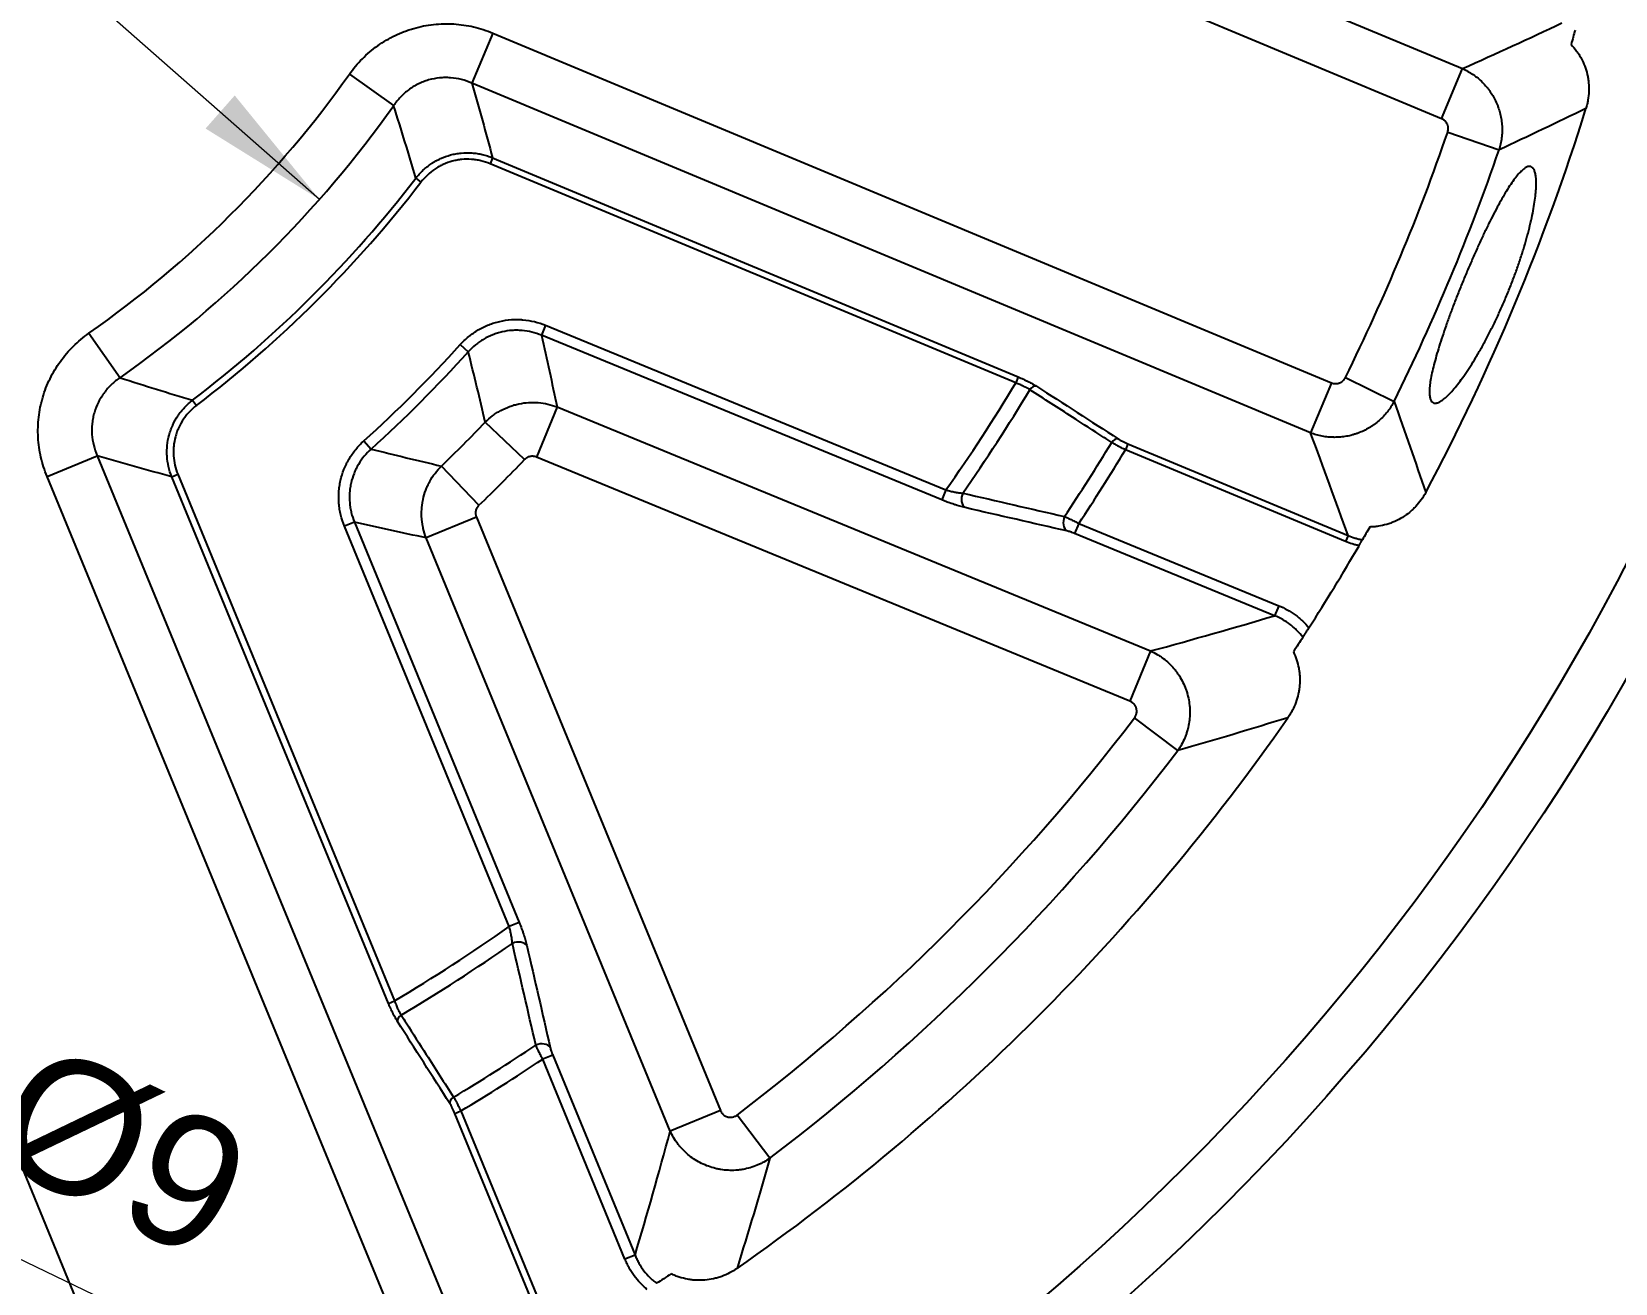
# Model space of a CAD drawing. Header units: millimetres. Extents: x -5 to 579, y 15 to 400.
# Drawn here: x 459.3 to 531.2, y 63.2 to 120 of the extents above; entities that cross this region are included whole.
import ezdxf

# ---------------------------------------------------------------- set-up
doc = ezdxf.new("R2010")
doc.units = ezdxf.units.MM
doc.layers.add('1', color=7, linetype='Continuous', true_color=0xffffff)
doc.styles.add('Arial', font='Arial')
doc.dimstyles.get("Standard").update_dxf_attribs({"dimtxt": 0.18, "dimasz": 0.18, "dimexe": 0.18, "dimexo": 0.0625, "dimgap": 0.09, "dimtad": 0, "dimtih": 1, "dimtoh": 1, "dimdec": 4, "dimzin": 0, "dimdsep": 46, "dimtxsty": 'Standard', "dimcen": 0.09, "dimadec": 0, "dimazin": 0, "dimtfac": 1, "dimtdec": 4, "dimtofl": 0, "dimtmove": 0, "dimatfit": 3, "dimfxl": 1, "dimtolj": 1, "dimtzin": 0, "dimarcsym": 0})

# ---------------------------------------------------------------- blocks, each defined once
blk = doc.blocks.new('_U1')
at = {"layer": '1', "color": 18, "linetype": 'Continuous', "lineweight": 13}
for p, q in [((341.196, 82.543), (578.862, 246.13)), ((433.866, 146.328), (341.196, 82.543))]:
    blk.add_line(p, q, dxfattribs=at)
at = {"layer": '1', "color": 18}
for points in [[(429.491, 142.103), (428.357, 143.75), (433.866, 146.328)], [(345.572, 86.769), (346.706, 85.121), (341.196, 82.543)]]:
    blk.add_solid(points, dxfattribs=at)
at = {"layer": 'Defpoints', "color": 0}
for p in [(433.866, 146.328), (341.196, 82.543)]:
    blk.add_point(p, dxfattribs=at)
at = {"layer": '1', "color": 18, "insert": (546.659, 239.27), "char_height": 8, "attachment_point": 1, "rotation": 34.53978, "style": 'Arial'}
blk.add_mtext('\\A1;%%c225', dxfattribs=at)
blk = doc.blocks.new('_U2')
at = {"layer": '1', "color": 18, "linetype": 'Continuous', "lineweight": 13}
for p, q in [((395.371, 180.25), (313.956, 251.992)), ((472.362, 112.407), (395.371, 180.25)), ((472.362, 112.407), (399.872, 176.283))]:
    blk.add_line(p, q, dxfattribs=at)
at = {"layer": '1', "color": 18}
for points in [[(400.533, 177.034), (399.211, 175.533), (395.371, 180.25)], [(467.199, 115.623), (468.521, 117.124), (472.362, 112.407)]]:
    blk.add_solid(points, dxfattribs=at)
at = {"layer": 'Defpoints', "color": 0}
for p in [(395.371, 180.25), (472.362, 112.407)]:
    blk.add_point(p, dxfattribs=at)
at = {"layer": '1', "color": 18, "insert": (326.123, 259.749), "char_height": 8, "attachment_point": 1, "rotation": 318.61382, "style": 'Arial'}
blk.add_mtext('\\A1;%%c102,6', dxfattribs=at)
blk = doc.blocks.new('_U15')
at = {"layer": '1', "color": 18, "linetype": 'Continuous', "lineweight": 13}
for p, q in [((424.407, 80.886), (419.001, 83.49)), ((429.812, 78.282), (437.92, 74.375)), ((443.325, 71.771), (467.696, 60.03))]:
    blk.add_line(p, q, dxfattribs=at)
at = {"layer": '1', "color": 18}
for points in [[(423.973, 79.985), (424.841, 81.787), (429.812, 78.282)], [(443.76, 72.672), (442.891, 70.87), (437.92, 74.375)]]:
    blk.add_solid(points, dxfattribs=at)
at = {"layer": 'Defpoints', "color": 0}
for p in [(429.812, 78.282), (437.92, 74.375)]:
    blk.add_point(p, dxfattribs=at)
at = {"layer": '1', "color": 18, "insert": (459.665, 74.395), "char_height": 6, "attachment_point": 1, "rotation": 334.27603, "style": 'Arial'}
blk.add_mtext('\\A1;%%c9', dxfattribs=at)

msp = doc.modelspace()

# ---------------------------------------------------------------- linework, layer by layer
at = {"layer": '1'}
for p, q in [((486.173, 134.211), (524.219, 118.341)), ((523.271, 116.069), (485.225, 131.939)), ((480.227, 119.956), (479.279, 117.684)), ((480.227, 119.956), (518.273, 104.087)), ((473.722, 118.089), (475.731, 116.665)), ((523.271, 116.069), (524.219, 118.341)), ((517.325, 101.814), (479.279, 117.684)), ((523.547, 115.454), (525.875, 114.653)), ((480.216, 114.297), (480.102, 114.024)), ((480.216, 114.297), (504.064, 104.349)), ((503.951, 104.076), (480.102, 114.024)), ((476.736, 113.371), (476.97, 113.191)), ((461.907, 106.332), (463.321, 104.316)), ((482.62, 106.697), (482.433, 106.241)), ((482.62, 106.697), (500.787, 99.225)), ((478.751, 105.819), (479.116, 105.489)), ((500.599, 98.77), (482.433, 106.241)), ((504.064, 104.349), (503.951, 104.076)), ((518.904, 104.323), (521.111, 103.233)), ((518.273, 104.087), (517.325, 101.814)), ((466.611, 103.295), (466.789, 103.06)), ((483.146, 102.989), (482.21, 100.712)), ((483.146, 102.989), (510.07, 91.915)), ((481.667, 100.597), (479.888, 102.299)), ((474.376, 101.444), (474.706, 101.078)), ((509.042, 101.317), (508.929, 101.044)), ((509.042, 101.317), (519.024, 97.153)), ((460.007, 99.837), (462.284, 100.773)), ((462.284, 100.773), (477.965, 62.649)), ((509.134, 89.638), (482.21, 100.712)), ((518.911, 96.881), (508.929, 101.044)), ((465.667, 99.82), (465.94, 99.932)), ((465.94, 99.932), (475.77, 76.035)), ((479.597, 98.528), (477.895, 100.307)), ((475.688, 61.713), (460.007, 99.837)), ((475.496, 75.922), (465.667, 99.82)), ((500.787, 99.225), (500.599, 98.77)), ((473.953, 97.761), (473.498, 97.574)), ((473.953, 97.761), (481.425, 79.595)), ((479.482, 97.985), (477.206, 97.048)), ((479.482, 97.985), (490.557, 71.061)), ((480.969, 79.408), (473.498, 97.574)), ((488.28, 70.124), (477.206, 97.048)), ((506.808, 97.702), (506.62, 97.246)), ((515.695, 93.514), (506.62, 97.246)), ((506.808, 97.702), (515.882, 93.97)), ((519.024, 97.153), (518.911, 96.881)), ((448.001, 94.898), (463.681, 56.774)), ((515.882, 93.97), (515.695, 93.514)), ((510.07, 91.915), (509.134, 89.638)), ((511.298, 87.393), (509.338, 88.884)), ((481.425, 79.595), (480.969, 79.408)), ((475.496, 75.922), (475.77, 76.035)), ((482.948, 73.574), (482.493, 73.387)), ((486.225, 64.313), (482.493, 73.387)), ((482.948, 73.574), (486.68, 64.5)), ((478.503, 70.929), (478.777, 71.042)), ((482.617, 60.927), (478.503, 70.929)), ((478.777, 71.042), (482.891, 61.039)), ((490.557, 71.061), (488.28, 70.124)), ((492.801, 68.897), (491.31, 70.856)), ((486.68, 64.5), (486.225, 64.313))]:
    msp.add_line(p, q, dxfattribs=at)
for radius in [112.5, 110.013, 29.056]:
    msp.add_circle((433.866, 146.328), radius, dxfattribs=at)
for radius, start, end in [(48.847, 305.0342, 324.68117), (51.309, 305.0342, 324.68117), (100.471, 331.96704, 342.74833), (94.847, 333.71238, 341.00298), (97.309, 333.71238, 341.00298), (54.075, 307.26778, 322.44759), (54.37, 307.26778, 322.44759), (60.462, 312.0674, 317.9326), (60.954, 312.0674, 317.9326), (81.836, 324.85943, 328.91525), (82.543, 325.08056, 328.96272), (63.691, 313.73266, 316.26734), (86.957, 326.24676, 328.87375), (66.153, 313.73266, 316.26734), (87.664, 326.31055, 328.89812), (99, 327.38256, 329.90894), (100.471, 304.8707, 325.1293), (94.847, 307.27576, 322.72424), (97.309, 307.27576, 322.72424), (81.836, 300.80012, 305.14057), (82.543, 300.75265, 304.91944), (86.957, 300.84162, 303.75324), (87.664, 300.81725, 303.68945)]:
    msp.add_arc((433.866, 146.328), radius, start, end, dxfattribs=at)
for centre, major_axis, ratio, start_param, end_param in [((504.773, 103.66), (0.162, 0.252), 0.706941, 0.248054, 1.592467), ((508.486, 101.268), (0.162, 0.252), 0.706957, 0.24806, 1.591375), ((501.838, 98.876), (0.112, 0.487), 0.679974, 1.303031, 2.902497), ((506.46, 97.817), (0.111, 0.487), 0.682711, 1.316049, 2.901647), ((481.318, 78.357), (0.487, 0.112), 0.679974, 0.239096, 1.838562), ((476.181, 75.21), (-0.253, -0.161), 0.706941, 4.690718, 6.035131), ((482.377, 73.735), (0.487, 0.111), 0.682711, 0.239946, 1.825544), ((478.555, 71.486), (-0.253, -0.161), 0.706957, 4.69181, 6.035126)]:
    msp.add_ellipse(centre, major_axis=major_axis, ratio=ratio, start_param=start_param, end_param=end_param, dxfattribs=at)
for points, knots in [([(473.722, 118.089), (473.811, 118.214), (473.998, 118.456), (474.306, 118.792), (474.64, 119.101), (474.881, 119.289), (475.132, 119.468), (475.26, 119.551), (475.522, 119.706), (475.79, 119.85), (476.068, 119.97), (476.282, 120.052), (476.354, 120.077), (476.499, 120.126), (476.572, 120.149), (476.794, 120.212), (476.942, 120.248), (477.241, 120.307), (477.541, 120.352), (477.844, 120.373), (478.148, 120.38), (478.301, 120.378), (478.608, 120.359), (478.76, 120.343), (479.061, 120.299), (479.359, 120.243), (479.798, 120.121), (480.085, 120.016), (480.227, 119.956)], [0, 0, 0, 0, 0.0625, 0.125, 0.1875, 0.25, 0.25, 0.3125, 0.3125, 0.375, 0.4375, 0.4375, 0.46875, 0.46875, 0.5, 0.5, 0.5625, 0.5625, 0.625, 0.6875, 0.6875, 0.75, 0.75, 0.8125, 0.8125, 0.875, 0.9375, 1, 1, 1, 1]), ([(529.324, 120.082), (529.296, 119.983), (529.268, 119.881), (529.209, 119.667), (529.177, 119.556), (529.145, 119.44)], [0, 0, 0, 0, 0.5, 0.5, 1, 1, 1, 1]), ([(529.145, 119.44), (529.235, 119.346), (529.318, 119.246), (529.432, 119.089), (529.469, 119.035), (529.521, 118.952), (529.538, 118.924), (529.571, 118.868), (529.587, 118.839), (529.665, 118.694), (529.719, 118.575), (529.81, 118.332), (529.848, 118.208), (529.892, 118.018), (529.904, 117.953), (529.925, 117.823), (529.933, 117.758), (529.952, 117.564), (529.958, 117.304), (529.931, 117.044), (529.898, 116.85), (529.885, 116.786), (529.854, 116.658), (529.837, 116.595), (529.817, 116.532)], [0, 0, 0, 0, 0.125, 0.125, 0.1875, 0.1875, 0.21875, 0.21875, 0.25, 0.25, 0.375, 0.375, 0.5, 0.5, 0.5625, 0.5625, 0.625, 0.625, 0.75, 0.875, 0.875, 0.9375, 0.9375, 1, 1, 1, 1]), ([(479.279, 117.684), (479.125, 117.752), (478.968, 117.806), (478.646, 117.887), (478.481, 117.915), (478.271, 117.93), (478.229, 117.933), (478.145, 117.935), (478.103, 117.936), (477.977, 117.934), (477.894, 117.929), (477.646, 117.904), (477.481, 117.873), (477.278, 117.814), (477.238, 117.802), (477.158, 117.775), (477.118, 117.761), (477.001, 117.715), (476.849, 117.648), (476.703, 117.568), (476.595, 117.503), (476.56, 117.48), (476.49, 117.434), (476.456, 117.409), (476.286, 117.284), (476.161, 117.174), (475.931, 116.934), (475.826, 116.805), (475.731, 116.665)], [0, 0, 0, 0, 0.125, 0.125, 0.25, 0.25, 0.28125, 0.28125, 0.3125, 0.3125, 0.375, 0.375, 0.5, 0.5, 0.53125, 0.53125, 0.5625, 0.5625, 0.625, 0.6875, 0.6875, 0.71875, 0.71875, 0.75, 0.75, 0.875, 0.875, 1, 1, 1, 1]), ([(524.219, 118.341), (524.303, 118.303), (524.386, 118.262), (524.506, 118.194), (524.546, 118.171), (524.625, 118.122), (524.664, 118.096), (524.778, 118.018), (524.924, 117.907), (525.127, 117.721), (525.251, 117.585), (525.34, 117.478), (525.369, 117.441), (525.425, 117.367), (525.452, 117.33), (525.531, 117.216), (525.628, 117.059), (525.711, 116.895), (525.768, 116.769), (525.786, 116.726), (525.82, 116.64), (525.836, 116.596), (525.881, 116.464), (525.933, 116.287), (525.986, 116.016), (526.006, 115.833), (526.012, 115.718), (526.013, 115.695), (526.015, 115.648), (526.016, 115.625), (526.016, 115.556), (526.016, 115.509), (526.011, 115.371), (525.997, 115.188), (525.95, 114.918), (525.903, 114.741), (525.875, 114.653)], [0, 0, 0, 0, 0.0625, 0.0625, 0.09375, 0.09375, 0.125, 0.125, 0.1875, 0.25, 0.3125, 0.3125, 0.34375, 0.34375, 0.375, 0.375, 0.4375, 0.5, 0.5, 0.53125, 0.53125, 0.5625, 0.5625, 0.625, 0.6875, 0.75, 0.75, 0.765625, 0.765625, 0.78125, 0.78125, 0.8125, 0.8125, 0.875, 0.9375, 1, 1, 1, 1]), ([(523.547, 115.454), (523.557, 115.483), (523.564, 115.513), (523.571, 115.559), (523.573, 115.575), (523.574, 115.605), (523.575, 115.621), (523.573, 115.668), (523.568, 115.698), (523.558, 115.743), (523.554, 115.758), (523.544, 115.788), (523.538, 115.802), (523.519, 115.844), (523.504, 115.871), (523.477, 115.909), (523.468, 115.922), (523.447, 115.945), (523.437, 115.956), (523.403, 115.989), (523.379, 116.008), (523.34, 116.033), (523.327, 116.041), (523.3, 116.056), (523.285, 116.063), (523.271, 116.069)], [0, 0, 0, 0, 0.125, 0.125, 0.1875, 0.1875, 0.25, 0.25, 0.375, 0.375, 0.4375, 0.4375, 0.5, 0.5, 0.625, 0.625, 0.6875, 0.6875, 0.75, 0.75, 0.875, 0.875, 0.9375, 0.9375, 1, 1, 1, 1]), ([(476.736, 113.371), (476.836, 113.499), (476.944, 113.618), (477.178, 113.837), (477.304, 113.937), (477.456, 114.039), (477.473, 114.05), (477.507, 114.072), (477.559, 114.104), (477.611, 114.134), (477.717, 114.193), (477.788, 114.229), (478.007, 114.328), (478.159, 114.382), (478.354, 114.435), (478.394, 114.444), (478.473, 114.462), (478.513, 114.47), (478.632, 114.491), (478.711, 114.503), (478.951, 114.526), (479.111, 114.528), (479.313, 114.515), (479.354, 114.511), (479.434, 114.503), (479.475, 114.497), (479.595, 114.479), (479.674, 114.464), (479.792, 114.437), (479.831, 114.427), (479.91, 114.405), (479.949, 114.393), (480.065, 114.356), (480.141, 114.328), (480.216, 114.297)], [0, 0, 0, 0, 0.125, 0.125, 0.25, 0.25, 0.265625, 0.265625, 0.28125, 0.3125, 0.3125, 0.375, 0.375, 0.5, 0.5, 0.53125, 0.53125, 0.5625, 0.5625, 0.625, 0.625, 0.75, 0.75, 0.78125, 0.78125, 0.8125, 0.8125, 0.875, 0.875, 0.90625, 0.90625, 0.9375, 0.9375, 1, 1, 1, 1]), ([(480.102, 114.024), (479.967, 114.08), (479.829, 114.125), (479.617, 114.175), (479.546, 114.189), (479.438, 114.206), (479.402, 114.211), (479.329, 114.219), (479.292, 114.222), (479.11, 114.235), (478.966, 114.233), (478.75, 114.212), (478.678, 114.202), (478.571, 114.183), (478.535, 114.176), (478.464, 114.16), (478.428, 114.151), (478.251, 114.104), (478.115, 114.055), (477.918, 113.966), (477.853, 113.933), (477.758, 113.88), (477.727, 113.862), (477.664, 113.824), (477.633, 113.804), (477.481, 113.702), (477.368, 113.612), (477.157, 113.414), (477.06, 113.307), (476.97, 113.191)], [0, 0, 0, 0, 0.125, 0.125, 0.1875, 0.1875, 0.21875, 0.21875, 0.25, 0.25, 0.375, 0.375, 0.4375, 0.4375, 0.46875, 0.46875, 0.5, 0.5, 0.625, 0.625, 0.6875, 0.6875, 0.71875, 0.71875, 0.75, 0.75, 0.875, 0.875, 1, 1, 1, 1]), ([(523.313, 103.303), (523.258, 103.263), (523.154, 103.199), (523.021, 103.154), (522.911, 103.158), (522.824, 103.211), (522.762, 103.314), (522.725, 103.465), (522.713, 103.664), (522.727, 103.909), (522.766, 104.198), (522.83, 104.528), (522.917, 104.897), (523.026, 105.302), (523.156, 105.737), (523.306, 106.2), (523.472, 106.687), (523.654, 107.193), (523.849, 107.712), (524.056, 108.24), (524.271, 108.771), (524.492, 109.301), (524.719, 109.824), (524.948, 110.335), (525.177, 110.828), (525.404, 111.299), (525.628, 111.743), (525.847, 112.156), (526.058, 112.532), (526.261, 112.87), (526.455, 113.166), (526.636, 113.415), (526.805, 113.615), (526.958, 113.765), (527.074, 113.847), (527.158, 113.887), (527.237, 113.909), (527.325, 113.905), (527.397, 113.856), (527.446, 113.792), (527.489, 113.711), (527.529, 113.577), (527.558, 113.369), (527.564, 113.156), (527.559, 112.964), (527.546, 112.756), (527.517, 112.472), (527.461, 112.093), (527.383, 111.678), (527.283, 111.231), (527.162, 110.759), (527.044, 110.346), (526.94, 110.006), (526.829, 109.662), (526.68, 109.225), (526.517, 108.782), (526.379, 108.427), (526.236, 108.071), (526.049, 107.63), (525.815, 107.111), (525.572, 106.606), (525.324, 106.121), (525.074, 105.661), (524.824, 105.23), (524.577, 104.832), (524.336, 104.47), (524.104, 104.147), (523.882, 103.866), (523.675, 103.629), (523.483, 103.438), (523.367, 103.343), (523.313, 103.303)], [0, 0, 0, 0, 0.015821, 0.031525, 0.047213, 0.063024, 0.078799, 0.094467, 0.11017, 0.12597, 0.141621, 0.157222, 0.172921, 0.188564, 0.204083, 0.219633, 0.235259, 0.250734, 0.266185, 0.281755, 0.297244, 0.312663, 0.32817, 0.343737, 0.359194, 0.374694, 0.390339, 0.405895, 0.421442, 0.437132, 0.452881, 0.46866, 0.48441, 0.500067, 0.515776, 0.523687, 0.531618, 0.547308, 0.563033, 0.570928, 0.578836, 0.594612, 0.610271, 0.625953, 0.633845, 0.641734, 0.657363, 0.672934, 0.688591, 0.704222, 0.719715, 0.735225, 0.74304, 0.750844, 0.766317, 0.781752, 0.789531, 0.79731, 0.812826, 0.828258, 0.843769, 0.859367, 0.874858, 0.890387, 0.90606, 0.92165, 0.937229, 0.952944, 0.968657, 0.984295, 1, 1, 1, 1]), ([(460.007, 99.837), (459.949, 99.979), (459.845, 100.266), (459.725, 100.706), (459.67, 101.005), (459.628, 101.306), (459.613, 101.458), (459.596, 101.765), (459.594, 101.918), (459.603, 102.222), (459.625, 102.525), (459.672, 102.825), (459.717, 103.049), (459.734, 103.123), (459.77, 103.272), (459.79, 103.346), (459.855, 103.567), (459.904, 103.712), (460.014, 103.996), (460.136, 104.274), (460.281, 104.541), (460.437, 104.802), (460.521, 104.93), (460.701, 105.179), (460.89, 105.419), (461.201, 105.752), (461.539, 106.058), (461.781, 106.244), (461.907, 106.332)], [0, 0, 0, 0, 0.0625, 0.125, 0.1875, 0.1875, 0.25, 0.25, 0.3125, 0.3125, 0.375, 0.4375, 0.4375, 0.46875, 0.46875, 0.5, 0.5, 0.5625, 0.5625, 0.625, 0.6875, 0.6875, 0.75, 0.75, 0.8125, 0.875, 0.9375, 1, 1, 1, 1]), ([(478.751, 105.819), (478.87, 105.95), (478.998, 106.072), (479.169, 106.212), (479.204, 106.239), (479.275, 106.293), (479.311, 106.319), (479.42, 106.395), (479.494, 106.442), (479.722, 106.576), (479.879, 106.653), (480.125, 106.75), (480.208, 106.779), (480.335, 106.818), (480.378, 106.831), (480.463, 106.853), (480.506, 106.864), (480.721, 106.913), (480.894, 106.938), (481.157, 106.956), (481.245, 106.959), (481.377, 106.957), (481.421, 106.956), (481.488, 106.953), (481.51, 106.952), (481.554, 106.949), (481.576, 106.947), (481.775, 106.93), (482.121, 106.873), (482.456, 106.764), (482.62, 106.697)], [0, 0, 0, 0, 0.125, 0.125, 0.15625, 0.15625, 0.1875, 0.1875, 0.25, 0.25, 0.375, 0.375, 0.4375, 0.4375, 0.46875, 0.46875, 0.5, 0.5, 0.625, 0.625, 0.6875, 0.6875, 0.71875, 0.71875, 0.734375, 0.734375, 0.75, 0.75, 0.875, 1, 1, 1, 1]), ([(482.433, 106.241), (482.292, 106.3), (482.149, 106.347), (481.857, 106.419), (481.708, 106.444), (481.519, 106.461), (481.481, 106.463), (481.405, 106.467), (481.291, 106.47), (481.178, 106.467), (480.953, 106.452), (480.804, 106.43), (480.62, 106.389), (480.583, 106.38), (480.51, 106.36), (480.473, 106.349), (480.364, 106.316), (480.293, 106.29), (480.082, 106.207), (479.947, 106.141), (479.753, 106.026), (479.689, 105.985), (479.595, 105.919), (479.565, 105.897), (479.504, 105.851), (479.474, 105.827), (479.327, 105.707), (479.218, 105.602), (479.116, 105.489)], [0, 0, 0, 0, 0.125, 0.125, 0.25, 0.25, 0.28125, 0.28125, 0.3125, 0.375, 0.375, 0.5, 0.5, 0.53125, 0.53125, 0.5625, 0.5625, 0.625, 0.625, 0.75, 0.75, 0.8125, 0.8125, 0.84375, 0.84375, 0.875, 0.875, 1, 1, 1, 1]), ([(463.321, 104.316), (463.181, 104.222), (463.051, 104.118), (462.81, 103.89), (462.699, 103.765), (462.573, 103.596), (462.549, 103.561), (462.502, 103.492), (462.479, 103.456), (462.413, 103.35), (462.373, 103.277), (462.261, 103.053), (462.2, 102.898), (462.141, 102.695), (462.13, 102.654), (462.11, 102.572), (462.101, 102.531), (462.076, 102.408), (462.051, 102.243), (462.041, 102.077), (462.039, 101.951), (462.039, 101.909), (462.041, 101.825), (462.043, 101.783), (462.058, 101.573), (462.084, 101.408), (462.164, 101.085), (462.217, 100.928), (462.284, 100.773)], [0, 0, 0, 0, 0.125, 0.125, 0.25, 0.25, 0.28125, 0.28125, 0.3125, 0.3125, 0.375, 0.375, 0.5, 0.5, 0.53125, 0.53125, 0.5625, 0.5625, 0.625, 0.6875, 0.6875, 0.71875, 0.71875, 0.75, 0.75, 0.875, 0.875, 1, 1, 1, 1]), ([(504.064, 104.349), (504.144, 104.316), (504.221, 104.282), (504.335, 104.23), (504.372, 104.212), (504.428, 104.185), (504.446, 104.176), (504.483, 104.159), (504.5, 104.15), (504.588, 104.105), (504.655, 104.07), (504.732, 104.026), (504.747, 104.018), (504.777, 104.001), (504.792, 103.992), (504.834, 103.966), (504.861, 103.949), (504.887, 103.933)], [0, 0, 0, 0, 0.25, 0.25, 0.375, 0.375, 0.4375, 0.4375, 0.5, 0.5, 0.75, 0.75, 0.8125, 0.8125, 0.875, 0.875, 1, 1, 1, 1]), ([(518.273, 104.087), (518.302, 104.075), (518.331, 104.065), (518.376, 104.056), (518.392, 104.053), (518.422, 104.05), (518.438, 104.048), (518.485, 104.047), (518.515, 104.05), (518.561, 104.057), (518.576, 104.061), (518.606, 104.069), (518.621, 104.073), (518.664, 104.09), (518.692, 104.103), (518.732, 104.127), (518.745, 104.136), (518.769, 104.155), (518.781, 104.165), (518.816, 104.196), (518.836, 104.219), (518.864, 104.256), (518.873, 104.269), (518.89, 104.295), (518.897, 104.309), (518.904, 104.323)], [0, 0, 0, 0, 0.125, 0.125, 0.1875, 0.1875, 0.25, 0.25, 0.375, 0.375, 0.4375, 0.4375, 0.5, 0.5, 0.625, 0.625, 0.6875, 0.6875, 0.75, 0.75, 0.875, 0.875, 0.9375, 0.9375, 1, 1, 1, 1]), ([(504.591, 103.77), (504.572, 103.783), (504.551, 103.796), (504.518, 103.815), (504.507, 103.822), (504.484, 103.835), (504.472, 103.842), (504.412, 103.875), (504.361, 103.901), (504.292, 103.934), (504.278, 103.941), (504.25, 103.954), (504.235, 103.96), (504.192, 103.98), (504.163, 103.992), (504.074, 104.029), (504.013, 104.053), (503.951, 104.076)], [0, 0, 0, 0, 0.125, 0.125, 0.1875, 0.1875, 0.25, 0.25, 0.5, 0.5, 0.5625, 0.5625, 0.625, 0.625, 0.75, 0.75, 1, 1, 1, 1]), ([(508.304, 101.378), (508.185, 101.455), (508.066, 101.531), (507.472, 101.914), (506.996, 102.221), (505.877, 102.941), (505.234, 103.355), (504.591, 103.77)], [0, 0, 0, 0, 0.096092, 0.096092, 0.480459, 0.480459, 1, 1, 1, 1]), ([(465.667, 99.82), (465.606, 99.971), (465.557, 100.124), (465.485, 100.436), (465.462, 100.595), (465.45, 100.778), (465.449, 100.798), (465.447, 100.839), (465.445, 100.899), (465.445, 100.96), (465.447, 101.081), (465.452, 101.161), (465.476, 101.4), (465.505, 101.558), (465.558, 101.753), (465.569, 101.793), (465.594, 101.87), (465.607, 101.908), (465.648, 102.022), (465.678, 102.096), (465.778, 102.315), (465.856, 102.455), (465.969, 102.623), (465.992, 102.657), (466.04, 102.722), (466.114, 102.819), (466.194, 102.91), (466.277, 102.999), (466.305, 103.028), (466.363, 103.084), (466.393, 103.112), (466.483, 103.194), (466.546, 103.246), (466.611, 103.295)], [0, 0, 0, 0, 0.125, 0.125, 0.25, 0.25, 0.265625, 0.265625, 0.28125, 0.3125, 0.3125, 0.375, 0.375, 0.5, 0.5, 0.53125, 0.53125, 0.5625, 0.5625, 0.625, 0.625, 0.75, 0.75, 0.78125, 0.78125, 0.8125, 0.875, 0.875, 0.90625, 0.90625, 0.9375, 0.9375, 1, 1, 1, 1]), ([(466.789, 103.06), (466.673, 102.971), (466.565, 102.874), (466.415, 102.716), (466.367, 102.661), (466.299, 102.576), (466.277, 102.547), (466.233, 102.488), (466.212, 102.458), (466.11, 102.307), (466.039, 102.181), (465.949, 101.984), (465.921, 101.917), (465.884, 101.814), (465.872, 101.78), (465.85, 101.71), (465.84, 101.675), (465.792, 101.499), (465.766, 101.356), (465.745, 101.141), (465.74, 101.068), (465.738, 100.96), (465.739, 100.923), (465.74, 100.85), (465.742, 100.814), (465.754, 100.631), (465.775, 100.488), (465.841, 100.206), (465.885, 100.068), (465.94, 99.932)], [0, 0, 0, 0, 0.125, 0.125, 0.1875, 0.1875, 0.21875, 0.21875, 0.25, 0.25, 0.375, 0.375, 0.4375, 0.4375, 0.46875, 0.46875, 0.5, 0.5, 0.625, 0.625, 0.6875, 0.6875, 0.71875, 0.71875, 0.75, 0.75, 0.875, 0.875, 1, 1, 1, 1]), ([(479.888, 102.299), (479.992, 102.404), (480.103, 102.501), (480.28, 102.633), (480.341, 102.676), (480.464, 102.755), (480.528, 102.793), (480.721, 102.897), (480.854, 102.958), (481.026, 103.021), (481.061, 103.033), (481.131, 103.056), (481.166, 103.067), (481.273, 103.098), (481.345, 103.116), (481.56, 103.161), (481.705, 103.181), (481.925, 103.195), (481.998, 103.197), (482.109, 103.196), (482.146, 103.195), (482.22, 103.192), (482.256, 103.189), (482.44, 103.174), (482.584, 103.152), (482.869, 103.086), (483.009, 103.043), (483.146, 102.989)], [0, 0, 0, 0, 0.125, 0.125, 0.1875, 0.1875, 0.25, 0.25, 0.375, 0.375, 0.40625, 0.40625, 0.4375, 0.4375, 0.5, 0.5, 0.625, 0.625, 0.6875, 0.6875, 0.71875, 0.71875, 0.75, 0.75, 0.875, 0.875, 1, 1, 1, 1]), ([(521.111, 103.233), (521.069, 103.151), (521.022, 103.071), (520.947, 102.955), (520.921, 102.917), (520.867, 102.841), (520.839, 102.804), (520.753, 102.696), (520.633, 102.557), (520.435, 102.366), (520.291, 102.25), (520.179, 102.168), (520.14, 102.142), (520.063, 102.09), (520.024, 102.066), (519.905, 101.995), (519.743, 101.908), (519.573, 101.835), (519.444, 101.787), (519.4, 101.772), (519.312, 101.743), (519.267, 101.73), (519.133, 101.693), (518.952, 101.652), (518.679, 101.616), (518.495, 101.609), (518.38, 101.61), (518.356, 101.61), (518.31, 101.611), (518.287, 101.612), (518.217, 101.616), (518.171, 101.619), (518.034, 101.632), (517.852, 101.659), (517.585, 101.722), (517.411, 101.781), (517.325, 101.814)], [0, 0, 0, 0, 0.0625, 0.0625, 0.09375, 0.09375, 0.125, 0.125, 0.1875, 0.25, 0.3125, 0.3125, 0.34375, 0.34375, 0.375, 0.375, 0.4375, 0.5, 0.5, 0.53125, 0.53125, 0.5625, 0.5625, 0.625, 0.6875, 0.75, 0.75, 0.765625, 0.765625, 0.78125, 0.78125, 0.8125, 0.8125, 0.875, 0.9375, 1, 1, 1, 1]), ([(473.498, 97.574), (473.43, 97.738), (473.375, 97.907), (473.323, 98.122), (473.314, 98.165), (473.296, 98.252), (473.288, 98.295), (473.267, 98.427), (473.256, 98.514), (473.234, 98.777), (473.233, 98.952), (473.251, 99.215), (473.26, 99.303), (473.28, 99.435), (473.287, 99.479), (473.303, 99.566), (473.312, 99.609), (473.361, 99.824), (473.413, 99.991), (473.511, 100.236), (473.546, 100.316), (473.604, 100.435), (473.624, 100.474), (473.656, 100.533), (473.667, 100.552), (473.688, 100.591), (473.7, 100.61), (473.801, 100.782), (474.002, 101.07), (474.244, 101.325), (474.376, 101.444)], [0, 0, 0, 0, 0.125, 0.125, 0.15625, 0.15625, 0.1875, 0.1875, 0.25, 0.25, 0.375, 0.375, 0.4375, 0.4375, 0.46875, 0.46875, 0.5, 0.5, 0.625, 0.625, 0.6875, 0.6875, 0.71875, 0.71875, 0.734375, 0.734375, 0.75, 0.75, 0.875, 1, 1, 1, 1]), ([(508.929, 101.044), (508.869, 101.073), (508.81, 101.101), (508.724, 101.144), (508.696, 101.158), (508.654, 101.18), (508.64, 101.187), (508.613, 101.202), (508.599, 101.209), (508.532, 101.244), (508.482, 101.272), (508.423, 101.306), (508.411, 101.313), (508.389, 101.326), (508.377, 101.333), (508.345, 101.353), (508.324, 101.366), (508.304, 101.378)], [0, 0, 0, 0, 0.25, 0.25, 0.375, 0.375, 0.4375, 0.4375, 0.5, 0.5, 0.75, 0.75, 0.8125, 0.8125, 0.875, 0.875, 1, 1, 1, 1]), ([(508.599, 101.541), (508.613, 101.532), (508.628, 101.523), (508.651, 101.509), (508.659, 101.505), (508.675, 101.495), (508.683, 101.491), (508.724, 101.467), (508.76, 101.448), (508.807, 101.424), (508.817, 101.42), (508.837, 101.41), (508.847, 101.405), (508.876, 101.391), (508.897, 101.381), (508.958, 101.353), (509, 101.335), (509.042, 101.317)], [0, 0, 0, 0, 0.125, 0.125, 0.1875, 0.1875, 0.25, 0.25, 0.5, 0.5, 0.5625, 0.5625, 0.625, 0.625, 0.75, 0.75, 1, 1, 1, 1]), ([(474.706, 101.078), (474.592, 100.977), (474.384, 100.758), (474.21, 100.512), (474.114, 100.349), (474.095, 100.316), (474.059, 100.249), (474.007, 100.147), (473.961, 100.044), (473.877, 99.834), (473.832, 99.691), (473.79, 99.506), (473.783, 99.469), (473.769, 99.395), (473.762, 99.357), (473.746, 99.244), (473.738, 99.169), (473.722, 98.943), (473.724, 98.793), (473.743, 98.567), (473.753, 98.492), (473.771, 98.38), (473.778, 98.342), (473.794, 98.268), (473.802, 98.231), (473.847, 98.046), (473.895, 97.902), (473.953, 97.761)], [0, 0, 0, 0, 0.125, 0.25, 0.25, 0.28125, 0.28125, 0.3125, 0.375, 0.375, 0.5, 0.5, 0.53125, 0.53125, 0.5625, 0.5625, 0.625, 0.625, 0.75, 0.75, 0.8125, 0.8125, 0.84375, 0.84375, 0.875, 0.875, 1, 1, 1, 1]), ([(482.21, 100.712), (482.187, 100.721), (482.14, 100.737), (482.092, 100.745), (482.055, 100.748), (482.043, 100.749), (482.018, 100.749), (482.006, 100.749), (481.969, 100.747), (481.945, 100.744), (481.897, 100.734), (481.873, 100.727), (481.827, 100.709), (481.805, 100.699), (481.773, 100.681), (481.762, 100.675), (481.742, 100.661), (481.731, 100.654), (481.702, 100.631), (481.684, 100.615), (481.667, 100.597)], [0, 0, 0, 0, 0.125, 0.25, 0.25, 0.3125, 0.3125, 0.375, 0.375, 0.5, 0.5, 0.625, 0.625, 0.75, 0.75, 0.8125, 0.8125, 0.875, 0.875, 1, 1, 1, 1]), ([(477.206, 97.048), (477.152, 97.186), (477.108, 97.326), (477.059, 97.542), (477.045, 97.615), (477.022, 97.76), (477.014, 97.833), (476.996, 98.052), (476.995, 98.198), (477.007, 98.382), (477.01, 98.418), (477.017, 98.492), (477.021, 98.528), (477.036, 98.639), (477.049, 98.711), (477.095, 98.927), (477.136, 99.067), (477.212, 99.274), (477.24, 99.341), (477.286, 99.442), (477.301, 99.475), (477.335, 99.542), (477.352, 99.575), (477.44, 99.736), (477.519, 99.859), (477.694, 100.092), (477.791, 100.203), (477.895, 100.307)], [0, 0, 0, 0, 0.125, 0.125, 0.1875, 0.1875, 0.25, 0.25, 0.375, 0.375, 0.40625, 0.40625, 0.4375, 0.4375, 0.5, 0.5, 0.625, 0.625, 0.6875, 0.6875, 0.71875, 0.71875, 0.75, 0.75, 0.875, 0.875, 1, 1, 1, 1]), ([(500.787, 99.225), (500.804, 99.22), (500.821, 99.215), (500.855, 99.205), (500.872, 99.201), (500.923, 99.187), (500.957, 99.178), (501.058, 99.154), (501.124, 99.14), (501.205, 99.124), (501.222, 99.121), (501.254, 99.115), (501.301, 99.107), (501.347, 99.1), (501.437, 99.088), (501.494, 99.082), (501.548, 99.079)], [0, 0, 0, 0, 0.0625, 0.0625, 0.125, 0.125, 0.25, 0.25, 0.5, 0.5, 0.5625, 0.5625, 0.625, 0.75, 0.75, 1, 1, 1, 1]), ([(479.597, 98.528), (479.58, 98.511), (479.547, 98.474), (479.52, 98.433), (479.502, 98.401), (479.496, 98.39), (479.486, 98.368), (479.481, 98.356), (479.468, 98.322), (479.461, 98.299), (479.451, 98.251), (479.447, 98.226), (479.445, 98.177), (479.445, 98.152), (479.448, 98.116), (479.45, 98.104), (479.454, 98.079), (479.457, 98.067), (479.465, 98.031), (479.473, 98.008), (479.482, 97.985)], [0, 0, 0, 0, 0.125, 0.25, 0.25, 0.3125, 0.3125, 0.375, 0.375, 0.5, 0.5, 0.625, 0.625, 0.75, 0.75, 0.8125, 0.8125, 0.875, 0.875, 1, 1, 1, 1]), ([(501.65, 98.421), (501.577, 98.438), (501.499, 98.458), (501.376, 98.493), (501.334, 98.506), (501.269, 98.526), (501.247, 98.533), (501.202, 98.547), (501.18, 98.554), (501.068, 98.592), (500.976, 98.624), (500.836, 98.676), (500.789, 98.694), (500.718, 98.722), (500.694, 98.731), (500.647, 98.75), (500.623, 98.76), (500.599, 98.77)], [0, 0, 0, 0, 0.25, 0.25, 0.375, 0.375, 0.4375, 0.4375, 0.5, 0.5, 0.75, 0.75, 0.875, 0.875, 0.9375, 0.9375, 1, 1, 1, 1]), ([(522.55, 99.109), (522.488, 98.993), (522.35, 98.771), (522.186, 98.57), (522.053, 98.427), (522.007, 98.38), (521.935, 98.313), (521.91, 98.291), (521.861, 98.247), (521.836, 98.226), (521.71, 98.122), (521.604, 98.047), (521.384, 97.91), (521.269, 97.849), (521.119, 97.782), (521.089, 97.769), (521.028, 97.744), (520.936, 97.708), (520.843, 97.678), (520.656, 97.623), (520.53, 97.594), (520.337, 97.564), (520.272, 97.556), (520.174, 97.548), (520.141, 97.546), (520.075, 97.542), (520.042, 97.541), (520.01, 97.54)], [0, 0, 0, 0, 0.125, 0.25, 0.25, 0.3125, 0.3125, 0.34375, 0.34375, 0.375, 0.375, 0.5, 0.5, 0.625, 0.625, 0.65625, 0.65625, 0.6875, 0.75, 0.75, 0.875, 0.875, 0.9375, 0.9375, 0.96875, 0.96875, 1, 1, 1, 1]), ([(506.166, 98.014), (506.209, 97.995), (506.256, 97.974), (506.331, 97.94), (506.356, 97.928), (506.409, 97.903), (506.436, 97.89), (506.519, 97.85), (506.575, 97.822), (506.661, 97.778), (506.69, 97.763), (506.734, 97.741), (506.749, 97.733), (506.778, 97.717), (506.793, 97.71), (506.808, 97.702)], [0, 0, 0, 0, 0.25, 0.25, 0.375, 0.375, 0.5, 0.5, 0.75, 0.75, 0.875, 0.875, 0.9375, 0.9375, 1, 1, 1, 1]), ([(506.62, 97.246), (506.605, 97.253), (506.589, 97.259), (506.557, 97.272), (506.542, 97.277), (506.495, 97.295), (506.465, 97.305), (506.42, 97.32), (506.406, 97.325), (506.377, 97.334), (506.363, 97.338), (506.322, 97.349), (506.296, 97.356), (506.272, 97.362)], [0, 0, 0, 0, 0.125, 0.125, 0.25, 0.25, 0.5, 0.5, 0.625, 0.625, 0.75, 0.75, 1, 1, 1, 1]), ([(519.024, 97.153), (519.13, 97.109), (519.237, 97.071), (519.375, 97.031), (519.402, 97.023), (519.458, 97.009), (519.54, 96.988), (519.624, 96.971), (519.68, 96.962)], [0, 0, 0, 0, 0.5, 0.5, 0.625, 0.625, 0.75, 1, 1, 1, 1]), ([(520.01, 97.54), (519.95, 97.436), (519.893, 97.336), (519.784, 97.143), (519.731, 97.051), (519.68, 96.962)], [0, 0, 0, 0, 0.5, 0.5, 1, 1, 1, 1]), ([(519.524, 96.692), (519.472, 96.703), (519.42, 96.715), (519.316, 96.741), (519.264, 96.756), (519.11, 96.803), (519.01, 96.839), (518.911, 96.881)], [0, 0, 0, 0, 0.25, 0.25, 0.5, 0.5, 1, 1, 1, 1]), ([(519.524, 96.692), (519.533, 96.708), (519.55, 96.738), (519.568, 96.768), (519.58, 96.79), (519.584, 96.797), (519.593, 96.811), (519.597, 96.818), (519.608, 96.838), (519.616, 96.851), (519.626, 96.869), (519.63, 96.875), (519.636, 96.887), (519.64, 96.892), (519.649, 96.908), (519.654, 96.918), (519.661, 96.93), (519.664, 96.934), (519.668, 96.942), (519.67, 96.945), (519.675, 96.954), (519.678, 96.959), (519.68, 96.962)], [0, 0, 0, 0, 0.125, 0.25, 0.25, 0.3125, 0.3125, 0.375, 0.375, 0.5, 0.5, 0.5625, 0.5625, 0.625, 0.625, 0.75, 0.75, 0.8125, 0.8125, 0.875, 0.875, 1, 1, 1, 1]), ([(516.976, 92.535), (516.895, 92.643), (516.806, 92.746), (516.662, 92.89), (516.612, 92.937), (516.509, 93.028), (516.456, 93.071), (516.293, 93.195), (516.18, 93.269), (515.944, 93.403), (515.822, 93.463), (515.695, 93.514)], [0, 0, 0, 0, 0.25, 0.25, 0.375, 0.375, 0.5, 0.5, 0.75, 0.75, 1, 1, 1, 1]), ([(515.882, 93.97), (516.015, 93.915), (516.273, 93.79), (516.513, 93.636), (516.686, 93.51), (516.742, 93.466), (516.853, 93.374), (516.907, 93.326), (517.064, 93.178), (517.162, 93.074), (517.253, 92.965)], [0, 0, 0, 0, 0.25, 0.5, 0.5, 0.625, 0.625, 0.75, 0.75, 1, 1, 1, 1]), ([(516.976, 92.535), (516.98, 92.541), (516.985, 92.55), (516.999, 92.57), (517.007, 92.582), (517.025, 92.61), (517.035, 92.626), (517.051, 92.651), (517.057, 92.66), (517.068, 92.678), (517.074, 92.687), (517.093, 92.716), (517.106, 92.737), (517.134, 92.779), (517.148, 92.801), (517.177, 92.847), (517.207, 92.893), (517.237, 92.941), (517.253, 92.965)], [0, 0, 0, 0, 0.125, 0.125, 0.25, 0.25, 0.375, 0.375, 0.4375, 0.4375, 0.5, 0.5, 0.625, 0.625, 0.75, 0.75, 0.875, 1, 1, 1, 1]), ([(516.976, 92.535), (516.908, 92.431), (516.839, 92.324), (516.695, 92.103), (516.621, 91.99), (516.544, 91.873)], [0, 0, 0, 0, 0.5, 0.5, 1, 1, 1, 1]), ([(510.07, 91.915), (510.172, 91.869), (510.27, 91.818), (510.414, 91.733), (510.461, 91.703), (510.553, 91.641), (510.599, 91.609), (510.731, 91.508), (510.9, 91.366), (511.053, 91.204), (511.143, 91.097), (511.161, 91.075), (511.196, 91.031), (511.248, 90.965), (511.296, 90.897), (511.39, 90.758), (511.446, 90.662), (511.55, 90.465), (511.597, 90.363), (511.648, 90.232), (511.658, 90.205), (511.677, 90.152), (511.705, 90.073), (511.729, 89.992), (511.772, 89.831), (511.796, 89.722), (511.83, 89.501), (511.841, 89.39), (511.852, 89.164), (511.851, 89.052), (511.837, 88.83), (511.823, 88.72), (511.785, 88.501), (511.76, 88.393), (511.713, 88.232), (511.696, 88.178), (511.659, 88.074), (511.639, 88.022), (511.575, 87.869), (511.527, 87.77), (511.421, 87.577), (511.362, 87.484), (511.298, 87.393)], [0, 0, 0, 0, 0.0625, 0.0625, 0.09375, 0.09375, 0.125, 0.125, 0.1875, 0.25, 0.25, 0.265625, 0.265625, 0.28125, 0.3125, 0.3125, 0.375, 0.375, 0.4375, 0.4375, 0.453125, 0.453125, 0.46875, 0.5, 0.5, 0.5625, 0.5625, 0.625, 0.625, 0.6875, 0.6875, 0.75, 0.75, 0.8125, 0.8125, 0.84375, 0.84375, 0.875, 0.875, 0.9375, 0.9375, 1, 1, 1, 1]), ([(516.544, 91.873), (516.601, 91.755), (516.7, 91.513), (516.766, 91.26), (516.796, 91.099), (516.802, 91.066), (516.812, 91.001), (516.825, 90.903), (516.833, 90.805), (516.843, 90.61), (516.84, 90.479), (516.824, 90.284), (516.816, 90.219), (516.801, 90.121), (516.796, 90.089), (516.784, 90.024), (516.777, 89.992), (516.741, 89.831), (516.705, 89.706), (516.615, 89.461), (516.563, 89.342), (516.487, 89.196), (516.471, 89.167), (516.439, 89.109), (516.389, 89.024), (516.335, 88.941), (516.297, 88.886)], [0, 0, 0, 0, 0.125, 0.25, 0.25, 0.28125, 0.28125, 0.3125, 0.375, 0.375, 0.5, 0.5, 0.5625, 0.5625, 0.59375, 0.59375, 0.625, 0.625, 0.75, 0.75, 0.875, 0.875, 0.90625, 0.90625, 0.9375, 1, 1, 1, 1]), ([(509.338, 88.884), (509.361, 88.915), (509.381, 88.947), (509.404, 88.998), (509.411, 89.015), (509.423, 89.052), (509.428, 89.07), (509.439, 89.125), (509.442, 89.162), (509.44, 89.238), (509.435, 89.276), (509.42, 89.33), (509.414, 89.348), (509.4, 89.383), (509.384, 89.417), (509.364, 89.449), (509.348, 89.472), (509.342, 89.48), (509.33, 89.494), (509.324, 89.502), (509.292, 89.537), (509.264, 89.562), (509.218, 89.594), (509.202, 89.604), (509.169, 89.623), (509.152, 89.631), (509.134, 89.638)], [0, 0, 0, 0, 0.125, 0.125, 0.1875, 0.1875, 0.25, 0.25, 0.375, 0.375, 0.5, 0.5, 0.5625, 0.5625, 0.625, 0.6875, 0.6875, 0.71875, 0.71875, 0.75, 0.75, 0.875, 0.875, 0.9375, 0.9375, 1, 1, 1, 1]), ([(481.116, 78.647), (481.114, 78.674), (481.111, 78.702), (481.105, 78.759), (481.102, 78.788), (481.09, 78.878), (481.08, 78.941), (481.061, 79.038), (481.054, 79.071), (481.04, 79.138), (481.032, 79.171), (481.008, 79.272), (480.99, 79.339), (480.969, 79.408)], [0, 0, 0, 0, 0.125, 0.125, 0.25, 0.25, 0.5, 0.5, 0.625, 0.625, 0.75, 0.75, 1, 1, 1, 1]), ([(481.425, 79.595), (481.464, 79.5), (481.501, 79.406), (481.553, 79.267), (481.569, 79.22), (481.594, 79.151), (481.602, 79.128), (481.617, 79.082), (481.625, 79.06), (481.662, 78.947), (481.689, 78.861), (481.724, 78.738), (481.735, 78.697), (481.756, 78.619), (481.765, 78.581), (481.773, 78.544)], [0, 0, 0, 0, 0.25, 0.25, 0.375, 0.375, 0.4375, 0.4375, 0.5, 0.5, 0.75, 0.75, 0.875, 0.875, 1, 1, 1, 1]), ([(475.908, 75.098), (475.875, 75.149), (475.842, 75.206), (475.79, 75.298), (475.773, 75.33), (475.747, 75.381), (475.738, 75.398), (475.72, 75.432), (475.711, 75.45), (475.667, 75.538), (475.632, 75.611), (475.589, 75.707), (475.581, 75.726), (475.563, 75.765), (475.555, 75.784), (475.529, 75.843), (475.513, 75.883), (475.496, 75.922)], [0, 0, 0, 0, 0.25, 0.25, 0.375, 0.375, 0.4375, 0.4375, 0.5, 0.5, 0.75, 0.75, 0.8125, 0.8125, 0.875, 0.875, 1, 1, 1, 1]), ([(475.77, 76.035), (475.781, 76.004), (475.793, 75.973), (475.81, 75.926), (475.816, 75.911), (475.829, 75.881), (475.835, 75.866), (475.865, 75.791), (475.891, 75.734), (475.923, 75.665), (475.93, 75.651), (475.943, 75.624), (475.95, 75.611), (475.969, 75.572), (475.982, 75.547), (476.022, 75.475), (476.047, 75.432), (476.073, 75.392)], [0, 0, 0, 0, 0.125, 0.125, 0.1875, 0.1875, 0.25, 0.25, 0.5, 0.5, 0.5625, 0.5625, 0.625, 0.625, 0.75, 0.75, 1, 1, 1, 1]), ([(476.073, 75.392), (476.149, 75.273), (476.225, 75.154), (476.605, 74.557), (476.909, 74.08), (477.624, 72.958), (478.035, 72.313), (478.446, 71.668)], [0, 0, 0, 0, 0.096092, 0.096092, 0.480459, 0.480459, 1, 1, 1, 1]), ([(482.493, 73.387), (482.461, 73.446), (482.431, 73.504), (482.388, 73.59), (482.373, 73.618), (482.345, 73.675), (482.331, 73.703), (482.291, 73.785), (482.266, 73.838), (482.232, 73.913), (482.221, 73.937), (482.2, 73.984), (482.19, 74.007), (482.181, 74.029)], [0, 0, 0, 0, 0.25, 0.25, 0.375, 0.375, 0.5, 0.5, 0.75, 0.75, 0.875, 0.875, 1, 1, 1, 1]), ([(482.833, 73.922), (482.838, 73.898), (482.845, 73.872), (482.861, 73.817), (482.869, 73.789), (482.884, 73.744), (482.889, 73.729), (482.9, 73.698), (482.906, 73.683), (482.923, 73.637), (482.935, 73.606), (482.948, 73.574)], [0, 0, 0, 0, 0.25, 0.25, 0.5, 0.5, 0.625, 0.625, 0.75, 0.75, 1, 1, 1, 1]), ([(478.503, 70.929), (478.495, 70.951), (478.486, 70.972), (478.467, 71.014), (478.458, 71.035), (478.43, 71.097), (478.411, 71.137), (478.388, 71.184), (478.383, 71.193), (478.373, 71.212), (478.369, 71.221), (478.354, 71.248), (478.345, 71.266), (478.317, 71.315), (478.299, 71.346), (478.282, 71.374)], [0, 0, 0, 0, 0.125, 0.125, 0.25, 0.25, 0.5, 0.5, 0.5625, 0.5625, 0.625, 0.625, 0.75, 0.75, 1, 1, 1, 1]), ([(478.446, 71.668), (478.471, 71.628), (478.497, 71.585), (478.537, 71.514), (478.551, 71.49), (478.571, 71.452), (478.578, 71.439), (478.593, 71.412), (478.6, 71.399), (478.635, 71.332), (478.663, 71.277), (478.699, 71.205), (478.706, 71.19), (478.72, 71.161), (478.727, 71.146), (478.749, 71.102), (478.763, 71.072), (478.777, 71.042)], [0, 0, 0, 0, 0.25, 0.25, 0.375, 0.375, 0.4375, 0.4375, 0.5, 0.5, 0.75, 0.75, 0.8125, 0.8125, 0.875, 0.875, 1, 1, 1, 1]), ([(490.557, 71.061), (490.571, 71.025), (490.589, 70.992), (490.621, 70.946), (490.633, 70.931), (490.658, 70.903), (490.671, 70.89), (490.713, 70.852), (490.744, 70.83), (490.811, 70.794), (490.845, 70.78), (490.9, 70.765), (490.918, 70.761), (490.956, 70.755), (490.993, 70.752), (491.031, 70.753), (491.059, 70.756), (491.068, 70.757), (491.087, 70.759), (491.097, 70.761), (491.143, 70.77), (491.179, 70.782), (491.23, 70.806), (491.247, 70.814), (491.279, 70.834), (491.295, 70.844), (491.31, 70.856)], [0, 0, 0, 0, 0.125, 0.125, 0.1875, 0.1875, 0.25, 0.25, 0.375, 0.375, 0.5, 0.5, 0.5625, 0.5625, 0.625, 0.6875, 0.6875, 0.71875, 0.71875, 0.75, 0.75, 0.875, 0.875, 0.9375, 0.9375, 1, 1, 1, 1]), ([(492.801, 68.897), (492.711, 68.832), (492.617, 68.773), (492.471, 68.693), (492.421, 68.667), (492.321, 68.619), (492.27, 68.596), (492.117, 68.532), (491.908, 68.459), (491.691, 68.409), (491.553, 68.385), (491.526, 68.38), (491.47, 68.372), (491.387, 68.361), (491.303, 68.354), (491.136, 68.344), (491.025, 68.343), (490.802, 68.353), (490.691, 68.365), (490.552, 68.387), (490.524, 68.391), (490.468, 68.402), (490.386, 68.418), (490.304, 68.438), (490.143, 68.482), (490.037, 68.517), (489.829, 68.599), (489.727, 68.645), (489.528, 68.75), (489.432, 68.808), (489.247, 68.932), (489.159, 68.999), (488.989, 69.143), (488.908, 69.22), (488.793, 69.342), (488.756, 69.383), (488.684, 69.468), (488.649, 69.512), (488.55, 69.644), (488.488, 69.735), (488.376, 69.925), (488.325, 70.023), (488.28, 70.124)], [0, 0, 0, 0, 0.0625, 0.0625, 0.09375, 0.09375, 0.125, 0.125, 0.1875, 0.25, 0.25, 0.265625, 0.265625, 0.28125, 0.3125, 0.3125, 0.375, 0.375, 0.4375, 0.4375, 0.453125, 0.453125, 0.46875, 0.5, 0.5, 0.5625, 0.5625, 0.625, 0.625, 0.6875, 0.6875, 0.75, 0.75, 0.8125, 0.8125, 0.84375, 0.84375, 0.875, 0.875, 0.9375, 0.9375, 1, 1, 1, 1]), ([(487.23, 62.942), (487.175, 62.987), (487.121, 63.035), (487.016, 63.133), (486.965, 63.184), (486.819, 63.34), (486.637, 63.559), (486.483, 63.799), (486.395, 63.956), (486.378, 63.987), (486.345, 64.051), (486.296, 64.148), (486.252, 64.246), (486.225, 64.313)], [0, 0, 0, 0, 0.125, 0.125, 0.25, 0.25, 0.5, 0.75, 0.75, 0.8125, 0.8125, 0.875, 1, 1, 1, 1]), ([(486.68, 64.5), (486.706, 64.436), (486.734, 64.374), (486.793, 64.251), (486.825, 64.19), (486.926, 64.012), (487.001, 63.899), (487.165, 63.684), (487.254, 63.582), (487.375, 63.462), (487.4, 63.438), (487.45, 63.391), (487.526, 63.323), (487.606, 63.259), (487.66, 63.219)], [0, 0, 0, 0, 0.125, 0.125, 0.25, 0.25, 0.5, 0.5, 0.75, 0.75, 0.8125, 0.8125, 0.875, 1, 1, 1, 1]), ([(488.322, 63.651), (488.205, 63.574), (488.091, 63.499), (487.871, 63.356), (487.764, 63.286), (487.66, 63.219)], [0, 0, 0, 0, 0.5, 0.5, 1, 1, 1, 1]), ([(491.308, 63.898), (491.2, 63.822), (490.975, 63.686), (490.737, 63.581), (490.552, 63.513), (490.49, 63.493), (490.395, 63.465), (490.363, 63.456), (490.299, 63.44), (490.267, 63.432), (490.107, 63.396), (489.978, 63.377), (489.719, 63.354), (489.588, 63.352), (489.424, 63.36), (489.391, 63.362), (489.325, 63.367), (489.227, 63.377), (489.13, 63.392), (488.937, 63.428), (488.811, 63.46), (488.625, 63.522), (488.563, 63.545), (488.472, 63.582), (488.441, 63.595), (488.381, 63.622), (488.351, 63.636), (488.322, 63.651)], [0, 0, 0, 0, 0.125, 0.25, 0.25, 0.3125, 0.3125, 0.34375, 0.34375, 0.375, 0.375, 0.5, 0.5, 0.625, 0.625, 0.65625, 0.65625, 0.6875, 0.75, 0.75, 0.875, 0.875, 0.9375, 0.9375, 0.96875, 0.96875, 1, 1, 1, 1])]:
    msp.add_open_spline(points, degree=3, knots=knots, dxfattribs=at)
for points in [[(524.219, 118.341), (525.739, 119.024), (527.241, 119.715), (528.726, 120.413)], [(479.279, 117.684), (479.605, 116.55), (479.917, 115.421), (480.216, 114.297)], [(476.736, 113.371), (476.415, 114.466), (476.08, 115.564), (475.731, 116.665)], [(529.817, 116.532), (528.517, 115.9), (527.203, 115.274), (525.875, 114.653)], [(482.433, 106.241), (482.68, 105.154), (482.917, 104.07), (483.146, 102.989)], [(479.888, 102.299), (479.64, 103.36), (479.383, 104.423), (479.116, 105.489)], [(463.321, 104.316), (464.421, 103.962), (465.517, 103.622), (466.611, 103.295)], [(504.887, 103.933), (506.124, 103.136), (507.362, 102.338), (508.599, 101.541)], [(521.111, 103.233), (521.604, 101.852), (522.083, 100.477), (522.55, 99.109)], [(519.024, 97.153), (518.475, 98.7), (517.91, 100.254), (517.325, 101.814)], [(465.667, 99.82), (464.545, 100.125), (463.417, 100.442), (462.284, 100.773)], [(474.706, 101.078), (475.772, 100.812), (476.835, 100.555), (477.895, 100.307)], [(501.548, 99.079), (503.089, 98.722), (504.629, 98.367), (506.166, 98.014)], [(477.206, 97.048), (476.125, 97.277), (475.041, 97.514), (473.953, 97.761)], [(506.272, 97.362), (504.734, 97.713), (503.193, 98.066), (501.65, 98.421)], [(510.07, 91.915), (511.979, 92.433), (513.852, 92.966), (515.695, 93.514)], [(516.297, 88.886), (514.657, 88.378), (512.991, 87.88), (511.298, 87.393)], [(482.181, 74.029), (481.827, 75.566), (481.472, 77.105), (481.116, 78.647)], [(481.773, 78.544), (482.128, 77.001), (482.481, 75.46), (482.833, 73.922)], [(478.282, 71.374), (477.49, 72.615), (476.699, 73.856), (475.908, 75.098)], [(486.68, 64.5), (487.228, 66.343), (487.762, 68.216), (488.28, 70.124)], [(492.801, 68.897), (492.315, 67.203), (491.816, 65.538), (491.308, 63.898)]]:
    msp.add_open_spline(points, degree=3, dxfattribs=at)

# ---------------------------------------------------------------- dimensions: what is measured, and where the dimension line sits
for p1, p2, override, picture, middle in [((472.362, 112.407), (395.371, 180.25), {"dimtxt": 8, "dimasz": 6, "dimexe": 2, "dimexo": 0, "dimgap": 4, "dimtad": 1, "dimtih": 0, "dimtoh": 0, "dimdec": 1, "dimlfac": 1, "dimzin": 8, "dimdsep": 44, "dimlunit": 2, "dimpost": '%%c<>', "dimtxsty": 'Arial', "dimsah": 1, "dimse1": 0, "dimse2": 0, "dimsd1": 0, "dimsd2": 0, "dimclrd": 18, "dimclre": 18, "dimclrt": 18, "dimtol": 0, "dimtm": -0.1, "dimtfac": 0.3125, "dimtdec": 2, "dimtofl": 1, "dimtmove": 0, "dimatfit": 2, "dimtzin": 8, "dimlwd": 13, "dimlwe": 13}, '_U2', (330.339, 237.556)), ((341.196, 82.543), (526.536, 210.113), {"dimtxt": 8, "dimasz": 6, "dimexe": 2, "dimexo": 0, "dimgap": 4, "dimtad": 1, "dimtih": 0, "dimtoh": 0, "dimdec": 1, "dimlfac": 1, "dimzin": 8, "dimdsep": 44, "dimlunit": 2, "dimpost": '%%c<>', "dimtxsty": 'Arial', "dimsah": 1, "dimse1": 0, "dimse2": 0, "dimsd1": 0, "dimsd2": 0, "dimclrd": 18, "dimclre": 18, "dimclrt": 18, "dimtol": 0, "dimtm": -0.1, "dimtfac": 0.3125, "dimtdec": 2, "dimtofl": 1, "dimtmove": 0, "dimatfit": 2, "dimtzin": 8, "dimlwd": 13, "dimlwe": 13}, '_U1', (564.687, 236.373)), ((429.812, 78.282), (437.92, 74.375), {"dimtxt": 6, "dimasz": 6, "dimexe": 2, "dimexo": 0, "dimgap": 3, "dimtad": 1, "dimtih": 0, "dimtoh": 0, "dimdec": 1, "dimlfac": 1, "dimzin": 8, "dimdsep": 44, "dimlunit": 2, "dimpost": '%%c<>', "dimtxsty": 'Arial', "dimsah": 1, "dimse1": 0, "dimse2": 0, "dimsd1": 0, "dimsd2": 0, "dimclrd": 18, "dimclre": 18, "dimclrt": 18, "dimtol": 0, "dimtm": -0.1, "dimtfac": 0.416667, "dimtdec": 2, "dimtofl": 1, "dimtmove": 0, "dimatfit": 2, "dimtzin": 8, "dimlwd": 13, "dimlwe": 13}, '_U15', (460.277, 63.604))]:
    dim = msp.add_diameter_dim_2p(p1=p1, p2=p2, dimstyle='Standard', override=override, dxfattribs=at)
    dim.commit()
    dim.dimension.update_dxf_attribs({"geometry": picture, "text_midpoint": middle, "dimtype": 163})

doc.saveas('drawing.dxf')
